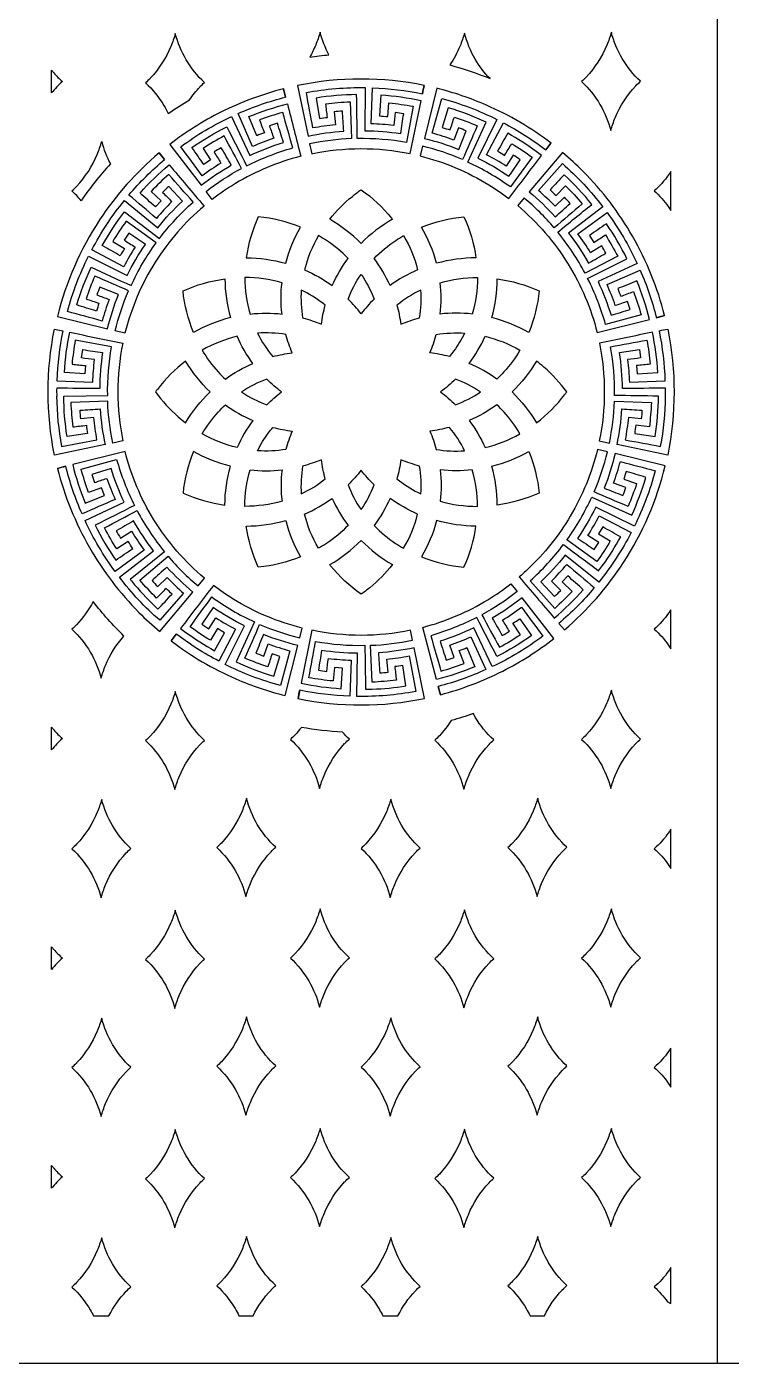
# Model space of a CAD drawing. Header units: millimetres. Extents: x -165 to 825, y -1000 to 1000.
# Drawn here: x 175 to 501, y -1000 to -381 of the extents above; entities that cross this region are included whole.
import ezdxf

# ---------------------------------------------------------------- set-up
doc = ezdxf.new("R2010")
doc.units = ezdxf.units.MM
doc.layers.add('Default', color=70, linetype='Continuous')

msp = doc.modelspace()

# ---------------------------------------------------------------- linework, layer by layer
at = {"layer": 'Default'}
msp.add_line((495, 1000), (495, -1000), dxfattribs=at)
msp.add_lwpolyline([(495, 1000), (165, 1000), (-165, 1000), (-165, -1000), (165, -1000), (495, -1000), (825, -1000), (825, 1000)], close=True, dxfattribs=at)
for points in [[(306.21, -394.89, -0.014234), (315.1, -393.79, -0.058683), (311.03, -383.35, -0.03084), (308.96, -389.3, -0.031512)], [(371.07, -398.5, -0.031384), (389.76, -404.83, -0.061302), (382.91, -395.87, -0.000219), (382.91, -395.87, -0.068795), (377.9, -383.75, -0.03084), (375.84, -389.7, -0.050726)], [(445.94, -383.35, -0.03084), (443.87, -389.3, -0.089691), (434.31, -404.09, -0.002455), (434.29, -404.11, -0.022749), (432.13, -406.18, -0.073961), (440.65, -416.76, -0.000219), (440.65, -416.76, -0.068795), (445.66, -428.88, -0.03084), (447.73, -422.93, -0.089691), (457.29, -408.14, -0.002455), (457.3, -408.13, -0.022749), (459.47, -406.06, -0.073961), (450.94, -395.47, -0.000219), (450.94, -395.47, -0.068795)], [(240.59, -420.99, -0.018766), (250.55, -414.64, -0.038408), (255.29, -408.72, -0.002455), (255.31, -408.7, -0.022749), (257.47, -406.64, -0.073961), (248.95, -396.05, -0.000219), (248.95, -396.05, -0.068795), (243.94, -383.93, -0.03084), (241.87, -389.88, -0.089691), (232.31, -404.67, -0.002455), (232.3, -404.69, -0.022749), (230.14, -406.76, -0.073961), (238.66, -417.34, -0.000219), (238.66, -417.34, -0.021536)], [(186.64, -400.92, 0.010749), (187.68, -402.19, 0.038104), (191.6, -406.15, 0.044601), (186.64, -411.43)], [(359.21, -407.97, 0.002483), (358.45, -411.83, -0.010213), (359.24, -407.97, 0.102239), (300.56, -408.03), (305.43, -431.46, -0.03619), (322.01, -429.15, -0.002051), (321.39, -419.89, 0.011958), (317.48, -420.2), (318.07, -426.2, 0.018493), (307.66, -427.69, 0.001093), (304.64, -411.28, -0.051861), (331.93, -408.98), (331.66, -428.94, -0.036169), (348.35, -430.28, -0.003758), (349.74, -421.09, 0.011645), (345.86, -420.55, -0.010409), (345.14, -426.54, 0.018672), (334.65, -425.74), (335.26, -409.07, -0.04389), (358.44, -411.86)], [(294.03, -409.55), (295.04, -413.37, -0.003305), (294.06, -409.54, 0.053242), (265.07, -420.37, 0.048715), (241.33, -435.28), (255.96, -454.21, -0.036198), (269.86, -444.88, -0.000776), (265.24, -436.82, 0.015163), (261.87, -438.81, -0.011746), (265.03, -443.95, 0.017024), (256.32, -449.85, 0.003261), (246.42, -436.42, -0.051383), (269.94, -422.41), (278.44, -440.47, -0.036124), (294.03, -434.37, -0.001753), (291.27, -425.5, 0.009322), (287.54, -426.71, -0.008204), (289.51, -432.41, 0.017618), (279.73, -436.28), (272.98, -421.03, -0.043916), (295.04, -413.38)], [(357.79, -415.05, 0.035163), (339.18, -412.54), (338.55, -422.09, -0.006684), (342.34, -422.4), (342.93, -416.1, -0.020364), (354.15, -417.63), (351.09, -434.45, 0.049962), (328.25, -432.62, -0.001925), (327.93, -412.25, 0.035145), (309.22, -413.82), (310.67, -423.28, -0.006451), (314.44, -422.77, -0.001889), (313.66, -416.48, -0.020351), (324.94, -415.55), (325.59, -432.63, 0.042761), (306.17, -435.04), (307.12, -439.6, -0.102263), (352.75, -439.57)], [(417.98, -434.7), (415.61, -437.87), (418.01, -434.72, 0.060334), (388.03, -417.1, 0.041669), (365.12, -409.31), (359.34, -432.53, -0.036065), (375.27, -437.65), (378.73, -429.03, 0.014071), (375.08, -427.61), (373, -433.28, 0.018387), (362.97, -430.1), (367.38, -414.01, -0.051758), (392.96, -423.78), (384.05, -441.64, -0.03604), (398.51, -450.09, -0.003427), (403.75, -442.42, 0.022046), (400.49, -440.25), (397.24, -445.33, 0.019775), (388.14, -440.06), (395.92, -425.3, -0.043836), (415.6, -437.87)], [(267.78, -427.09, 0.000532), (276.98, -445.25, -0.047242), (298.33, -436.91, 0.002257), (293.71, -420.46, 0.020087), (282.96, -423.99, 0.008152), (285.18, -429.92, 0.006288), (281.64, -431.29), (278.02, -422.43, -0.03517), (295.85, -416.54, 0.000672), (302.06, -440.77, 0.073095), (271.81, -453.43, 0.029081), (261.06, -460.8), (258.2, -457.11, -0.042422), (274.6, -446.44, 0.004458), (266.54, -431.37, 0.019255), (256.8, -437.15), (260.26, -442.45), (257.1, -444.56, -0.005045), (251.65, -436.69, -0.035038)], [(411.13, -438.6, 0.029395), (397.95, -430.13, 0.003693), (393.24, -438.46, -0.012668), (396.51, -440.39, -0.005351), (399.79, -434.97, -0.019949), (409.22, -441.22, -0.001601), (399.17, -455.03, 0.049386), (379.39, -443.47), (387.95, -424.99, 0.035128), (370.41, -418.28), (367.61, -427.44, -0.006371), (371.22, -428.61, -0.004443), (373.25, -422.61, -0.019969), (383.81, -426.67, -0.001974), (376.99, -442.33, 0.042683), (358.45, -436.08), (357.32, -440.62, -0.077332), (389.23, -454.07, -0.02491), (398.42, -460.4, -0.002788), (413.62, -440.47, 0.005658)], [(236.42, -439.24), (238.98, -442.27), (236.39, -439.27, 0.071733), (208.88, -470.26, 0.084867), (189.28, -514.99), (212.5, -520.77, -0.036055), (217.61, -504.83), (208.99, -501.37, 0.00604), (207.58, -505.03, -0.003062), (213.24, -507.1, 0.018513), (210.07, -517.13, 0.000501), (193.97, -512.73, -0.051401), (203.73, -487.15), (221.61, -496.05, -0.036456), (230.05, -481.6, -0.005333), (222.38, -476.35), (220.21, -479.62, -0.003068), (225.29, -482.87, 0.016967), (220.02, -491.97), (205.26, -484.19, -0.051318), (220.32, -461.33), (235.85, -473.88, -0.035991), (247.22, -461.6), (240.86, -454.82, 0.023026), (238.04, -457.54, -0.009251), (242.29, -461.81, 0.017643), (235.18, -469.56, 0.001344), (222.45, -458.77, -0.043323), (238.98, -442.28)], [(200.31, -461.39, 0.033872), (196.02, -456.85, 0.022749), (198.18, -454.78, 0.002455), (198.2, -454.76, 0.089691), (207.75, -439.97, 0.03084), (209.82, -434.02, 0.058039), (213.83, -444.35, 0.034592)], [(470.63, -514.59, 0.013634), (466.79, -515.58, -0.005783), (470.64, -514.62, 0.068444), (455.77, -477.87, 0.065191), (432.91, -447.87, 0.022359), (423.29, -439), (407.9, -457.32, -0.035818), (419.96, -468.91, -0.001942), (426.86, -462.69, 0.02544), (424.2, -459.81), (419.85, -463.99, 0.020005), (412.24, -456.73), (423.26, -444.21, -0.051853), (441.95, -464.21), (426.11, -476.36, -0.035833), (435.38, -490.29, -0.002608), (443.46, -485.7, 0.019991), (441.48, -482.32, -0.003566), (436.33, -485.46, 0.019381), (430.47, -476.73, 0.001609), (443.94, -466.88, -0.051939), (457.86, -490.46), (439.77, -498.89, -0.035928), (445.81, -514.49, -0.002101), (454.69, -511.76), (453.49, -508.03, -0.001979), (447.78, -509.98, 0.019689), (443.94, -500.19), (459.23, -493.49, -0.043825), (466.79, -515.59)], [(220.62, -522.79), (216.05, -521.65, -0.042239), (222.3, -503.12, 0.000765), (206.63, -496.3, 0.018721), (202.57, -506.86, 0.000845), (208.57, -508.88, 0.006956), (207.4, -512.5, -0.003008), (198.24, -509.7, -0.035121), (204.95, -492.16, 0.001228), (223.44, -500.72, -0.049299), (235, -480.93), (221.17, -470.89, 0.019243), (214.92, -480.32), (220.35, -483.6, 0.00959), (218.42, -486.87, -0.002117), (210.08, -482.16, -0.03512), (220.42, -466.49, 0.002143), (236.61, -478.82, -0.047305), (252.19, -462.02, 0.002538), (240.86, -449.22, 0.019515), (232.72, -457.08), (237.31, -461.45), (234.72, -464.23, -0.004304), (227.6, -457.83, -0.03518), (241.09, -444.77, 0.000438), (257.24, -463.88, 0.076739), (234.67, -489.81, 0.080108)], [(436.91, -463.1, 0.035144), (424.1, -449.38, 0.006765), (417.57, -456.37, -0.017054), (420.3, -459.01), (424.75, -454.51, -0.020454), (432.46, -462.8, -0.001595), (419.45, -473.88, 0.042384), (405.54, -460.12), (402.55, -463.68, -0.080024), (425.97, -490.78, -0.076828), (439.36, -522.49), (463.62, -516.38, 0.035108), (457.81, -498.53, 0.001303), (448.93, -502.11, -0.004637), (450.29, -505.66, -0.002182), (456.23, -503.46, -0.020459), (459.72, -514.23), (443.24, -518.77, 0.049686), (434.97, -497.41), (453.19, -488.28, 0.03538), (443.65, -472.11, 0.002624), (435.75, -477.53, -0.006949), (437.85, -480.7, 0.003283), (443.17, -477.26, -0.019224), (448.91, -487.02), (433.8, -495.02, 0.04638), (421.12, -475.94, -0.001258)], [(473.5, -465.96), (473.5, -447.83, -0.011738), (472.43, -449.45, -0.062432), (465.84, -456.82, -0.056451), (472.29, -464.14, -0.000196), (472.29, -464.14, -0.012211)], [(330, -481.17, 0.064755), (315.48, -470.01, -0.052967), (325.95, -459.37, 0), (325.95, -459.37), (325.95, -459.37, 0), (325.95, -459.37, -0.017906), (330.01, -456.27, -0.069096), (344.08, -469.46, 0), (344.08, -469.46), (344.08, -469.46, 0), (344.08, -469.46, -0.002501), (344.52, -470, 0.066253)], [(295.06, -490.38, -0.065964), (301.96, -473.59, 0.069726), (282.36, -468.83, 0.071684), (276.77, -487.85, -0.06573)], [(364.95, -490.38, 0.065367), (358.03, -473.59, -0.069615), (377.64, -468.83, -0.071702), (383.23, -487.86, 0.064793)], [(316.6, -500.72, -0.057364), (323.98, -488.14, 0.053248), (313.99, -479.86, 0), (313.99, -479.86), (313.99, -479.86, 0), (313.99, -479.86, 0.017624), (310.29, -477.58, 0.072773), (303.8, -493.43, -0.056891)], [(343.4, -500.72, 0.057376), (336.02, -488.14, -0.053148), (346.04, -479.84, 0), (346.04, -479.84), (346.04, -479.84, 0), (346.04, -479.84, -0.017422), (349.71, -477.58, -0.072779), (356.21, -493.43, 0.056164)], [(252.33, -522.39, -0.071287), (247.5, -503.14, -0.070635), (266.91, -497.62, 0.066795), (269.46, -515.56, 0.064365)], [(293.36, -513.9, -0.057925), (293.36, -499.4, 0.069454), (276.1, -496.99, 0.072648), (278.55, -513.9, -0.056237)], [(330.01, -513.76, 0.033355), (323.98, -506.99, -0.061087), (330, -495.5, -0.060819), (336.02, -506.99, 0.033246)], [(366.64, -513.9, 0.058301), (366.64, -499.4, -0.069457), (383.9, -496.99, -0.072926), (381.46, -513.9, 0.056759)], [(407.67, -522.39, 0.064207), (390.54, -515.56, 0.066846), (393.09, -497.62, -0.070735), (412.5, -503.14, -0.071233)], [(311.59, -518.6, -0.03413), (313.39, -509.8, 0.052649), (303.6, -503.43, 0), (303.6, -503.43), (303.6, -503.43, 0), (303.6, -503.43, 0.006507), (302.29, -502.79, 0.06071), (302.93, -515.69, -0.032578)], [(348.4, -518.6, -0.033654), (357.08, -515.68, 0.060253), (357.71, -502.79, 0.058569), (346.61, -509.8, -0.033133)], [(211.4, -574.38), (187.96, -579.2, -0.101132), (187.94, -520.88), (191.82, -521.68, 0.043842), (189.05, -544.86), (205.72, -545.46, -0.016296), (206.52, -534.97, 0.002818), (200.53, -534.25), (201.07, -530.37, 0.00192), (210.25, -531.76, 0.036544), (208.93, -548.45, -0.002036), (188.99, -548.2, 0.019935), (189, -551.96), (188.96, -551.97, 0.044059), (191.23, -575.2), (207.64, -572.21, -0.017517), (206.17, -561.8), (200.17, -562.38, -0.020217), (199.86, -558.48, 0.001767), (209.13, -557.86, 0.03645), (211.41, -574.44)], [(192.28, -551.92), (212.6, -551.62, -0.049316), (214.43, -529.02), (197.61, -525.97, 0.0216), (196.08, -537.18, 0.002653), (202.38, -537.78), (202.07, -541.56), (192.52, -540.94, -0.03503), (195.02, -522.33, 0.001009), (219.59, -527.36, 0.101493), (219.63, -572.69), (214.98, -573.65, -0.042504), (212.61, -554.29), (195.53, -554.92, 0.020063), (196.44, -566.2, -0.001641), (202.73, -565.43, 0.00614), (203.24, -569.19), (193.77, -570.63, -0.035251), (192.23, -551.92)], [(279.9, -536.77, -0.056902), (272.55, -524.22, 0.070898), (256.39, -530.62, 0.053022), (263.77, -540.67, 0), (263.77, -540.67), (263.77, -540.67, 0), (263.77, -540.67, 0.019966), (267.11, -544.05, -0.056104)], [(298.09, -531.86, -0.033447), (295.17, -523.38, 0.058247), (282.03, -522.75, 0.059387), (289.11, -533.6, -0.031976)], [(361.91, -531.86, 0.033446), (364.83, -523.38, -0.058291), (377.98, -522.75, -0.044625), (372.97, -530.96, 0), (372.97, -530.96), (372.97, -530.96, 0), (372.97, -530.96, -0.015431), (370.89, -533.6, 0.032044)], [(380.1, -536.77, 0.057235), (387.45, -524.22, -0.070759), (403.6, -530.61, -0.052706), (396.15, -540.73, 0), (396.15, -540.73), (396.15, -540.73, 0), (396.15, -540.73, -0.019298), (392.88, -544.05, 0.055754)], [(467.72, -551.92, -0.000747), (447.4, -551.62, 0.049673), (445.58, -529.02, -0.00097), (462.4, -525.97, -0.021852), (463.93, -537.18, -0.001945), (457.62, -537.78), (457.93, -541.56), (467.48, -540.94, 0.035224), (464.98, -522.33, -0.00121), (440.41, -527.36, -0.101493), (440.37, -572.69), (445.02, -573.64, 0.042778), (447.39, -554.29), (464.47, -554.92, -0.01792), (463.56, -566.2), (457.27, -565.43, -0.005773), (456.76, -569.19), (466.23, -570.63, 0.035156), (467.77, -551.92)], [(448.59, -574.44, 0.035617), (450.87, -557.86, 0.001786), (460.14, -558.48, -0.019449), (459.83, -562.38), (453.83, -561.8, -0.017133), (452.36, -572.21, -0.003445), (468.77, -575.2, 0.044136), (471.04, -551.97), (471, -551.96, 0.018132), (471.01, -548.2, -0.001793), (451.08, -548.45, 0.035646), (449.75, -531.76), (458.93, -530.37), (459.47, -534.25, 0.002945), (453.48, -534.97, -0.017171), (454.28, -545.46), (470.95, -544.86, 0.044097), (468.18, -521.68, -0.044343), (472.06, -520.88, -0.101129), (472.04, -579.2), (448.6, -574.38)], [(260.05, -549.99, -0.065199), (248.73, -535.69, 0.065237), (235.66, -548.78, 0), (235.66, -548.78), (235.66, -548.78, 0), (235.66, -548.78, 0.005338), (234.75, -550, 0.055677), (245.27, -561.49, 0), (245.27, -561.49), (245.27, -561.49, 0), (245.27, -561.49, 0.015732), (248.72, -564.31, -0.065921)], [(399.95, -550, -0.064961), (411.27, -564.31, 0.065318), (424.32, -551.24, 0), (424.32, -551.24), (424.32, -551.24, 0), (424.32, -551.24, 0.005487), (425.25, -549.99, 0.055609), (414.7, -538.49, 0), (414.7, -538.49), (414.7, -538.49, 0), (414.7, -538.49, 0.015573), (411.28, -535.69, -0.06614)], [(293.14, -550, -0.033946), (286.29, -544.08, 0.059149), (274.61, -549.99, 0.059076), (286.29, -555.91, -0.032998)], [(366.86, -550, -0.033104), (373.71, -555.91, 0.059534), (385.39, -550, 0.05833), (373.71, -544.08, -0.033834)], [(279.9, -563.23, 0.057442), (272.55, -575.78, -0.07087), (256.4, -569.39, -0.052613), (263.87, -559.24, 0), (263.87, -559.24), (263.87, -559.24, 0), (263.87, -559.24, -0.019113), (267.12, -555.94, 0.05606)], [(380.1, -563.23, -0.056942), (387.45, -575.78, 0.070548), (403.61, -569.38, 0.053028), (396.24, -559.33, 0), (396.24, -559.33), (396.24, -559.33, 0), (396.24, -559.33, 0.020013), (392.89, -555.94, -0.056427)], [(298.1, -568.13, 0.033147), (295.17, -576.62, -0.058261), (282.03, -577.25, -0.04448), (287.06, -568.99, 0), (287.06, -568.99), (287.06, -568.99, 0), (287.06, -568.99, -0.01508), (289.11, -566.39, 0.032621)], [(361.91, -568.14, -0.03314), (364.83, -576.62, 0.058266), (377.97, -577.25, 0.05912), (370.89, -566.39, -0.032915)], [(225.08, -639.3, 0.029896), (235.9, -650.62, 0.007958), (242.43, -643.63, -0.019238), (239.7, -640.99, -0.003747), (235.25, -645.49, -0.020844), (227.53, -637.2), (240.55, -626.13, 0.042873), (254.46, -639.88), (257.45, -636.32, -0.080022), (234.02, -609.22, -0.07683), (220.64, -577.51), (196.38, -583.62, 0.035065), (202.19, -601.47), (211.07, -597.89), (209.71, -594.34), (203.77, -596.54, -0.020151), (200.28, -585.77), (216.76, -581.23, 0.04965), (225.03, -602.59, -0.001889), (206.81, -611.72, 0.03515), (216.35, -627.89, 0.005085), (224.25, -622.47, -0.020715), (222.15, -619.31), (216.83, -622.74, -0.018754), (211.09, -612.98, -0.003368), (226.19, -604.98, 0.046348), (238.88, -624.06), (223.08, -636.9, 0.005222)], [(252.33, -577.61, 0.071286), (247.5, -596.86, 0.070621), (266.91, -602.38, -0.066831), (269.46, -584.44, -0.064367)], [(311.6, -581.4, -0.033982), (302.93, -584.31, 0.060637), (302.29, -597.21, 0.058573), (313.39, -590.2, -0.033193)], [(348.41, -581.4, -0.034137), (346.61, -590.2, 0.052646), (356.4, -596.57, 0), (356.4, -596.57), (356.4, -596.57, 0), (356.4, -596.57, 0.006498), (357.71, -597.21, 0.060186), (357.08, -584.3, -0.033181)], [(407.67, -577.61, -0.071723), (412.5, -596.86, -0.070612), (393.09, -602.38, 0.066834), (390.54, -584.44, 0.064374)], [(441.89, -630.39, 0.029468), (450.29, -617.17, 0.004588), (441.93, -612.51), (440.02, -615.79), (445.46, -619.04, -0.020644), (439.26, -628.51), (425.38, -618.54, 0.049724), (436.83, -598.69), (455.37, -607.14, 0.03499), (461.97, -589.57, 0.005044), (452.8, -586.82, -0.016325), (451.65, -590.44), (457.66, -592.43, -0.023228), (453.67, -603.02, -0.003195), (437.95, -596.29, 0.042952), (444.1, -577.72), (439.53, -576.61, -0.07429), (426.94, -607.5, -0.070138), (407.26, -632.09, -0.011918), (403.23, -635.71, -0.000538), (419.5, -654.74, 0.035212), (432.91, -641.59, 0.002981), (425.75, -635.23), (423.18, -638.03), (427.79, -642.37, -0.019819), (419.69, -650.28), (408.29, -637.55, 0.04752), (423.78, -620.66, -0.001537), (440.04, -632.9, 0.00571)], [(424.22, -660.21, 0.071787), (451.58, -629.04, 0.084834), (470.91, -584.23), (447.66, -578.58, -0.036449), (442.63, -594.55, -0.00524), (451.28, -597.96, 0.020249), (452.67, -594.29), (446.99, -592.25, 0.018102), (450.11, -582.21, 0.00115), (466.23, -586.52, -0.051203), (456.61, -612.15), (438.69, -603.35, -0.035577), (430.33, -617.85, -0.007287), (438.03, -623.05), (440.18, -619.77), (435.08, -616.55, 0.018309), (440.3, -607.42), (455.11, -615.11, -0.051274), (440.17, -638.06), (424.57, -625.59, -0.036468), (413.27, -637.94), (419.66, -644.68, 0.028068), (422.47, -641.95), (418.19, -637.7, 0.017833), (425.26, -629.91, -0.002609), (438.05, -640.63, -0.04362), (421.62, -657.22)], [(189.37, -585.41, -0.011023), (193.21, -584.42), (189.36, -585.38, 0.068445), (204.23, -622.13, 0.065191), (227.09, -652.14, 0.022357), (236.71, -661), (252.1, -642.68, -0.03608), (240.03, -631.09, -0.002056), (233.14, -637.31, 0.024997), (235.8, -640.19), (240.15, -636.01, 0.02015), (247.76, -643.27), (236.74, -655.79, -0.05149), (218.05, -635.79), (233.89, -623.64, -0.036037), (224.62, -609.71, -0.007566), (216.54, -614.3, 0.010438), (218.51, -617.68), (223.67, -614.54, 0.017439), (229.53, -623.27), (216.06, -633.12, -0.052238), (202.13, -609.54), (220.23, -601.11, -0.036179), (214.19, -585.51), (205.31, -588.24), (206.51, -591.97, -0.005387), (212.22, -590.02, 0.018551), (216.05, -599.81, 0.003772), (200.77, -606.51, -0.043788), (193.21, -584.41)], [(293.36, -586.1, 0.058315), (293.36, -600.6, -0.069438), (276.1, -603.01, -0.07314), (278.54, -586.1, 0.056237)], [(330.01, -586.24, -0.033346), (323.99, -593.01, 0.060292), (330.01, -604.5, 0.060647), (336.02, -593.01, -0.033146)], [(366.64, -586.1, -0.057923), (366.64, -600.6, 0.069462), (383.9, -603.01, 0.072747), (381.45, -586.1, -0.05624)], [(316.6, -599.28, 0.057187), (323.98, -611.86, -0.053151), (313.96, -620.16, 0), (313.96, -620.16), (313.96, -620.16, 0), (313.96, -620.16, -0.017424), (310.28, -622.42, -0.072899), (303.79, -606.57, 0.056235)], [(343.4, -599.28, -0.057181), (336.02, -611.86, 0.053252), (346.01, -620.14, 0), (346.01, -620.14), (346.01, -620.14, 0), (346.01, -620.14, 0.017634), (349.72, -622.42, 0.073265), (356.21, -606.57, -0.056709)], [(282.37, -631.16, -0.071715), (276.77, -612.14, 0.064657), (295.06, -609.62, 0.065555), (301.96, -626.41, -0.068961)], [(377.63, -631.17, 0.071703), (383.23, -612.15, -0.065782), (364.95, -609.62, -0.065645), (358.03, -626.41, 0.069711)], [(330.01, -618.83, 0.064645), (344.52, -629.99, -0.052817), (334.01, -640.67, 0), (334.01, -640.67), (334.01, -640.67, 0), (334.01, -640.67, -0.017542), (330, -643.73, -0.068954), (315.9, -630.51, 0), (315.9, -630.51), (315.9, -630.51, 0), (315.9, -630.51, -0.002366), (315.48, -629.99, 0.065823)], [(248.87, -661.4, 0.029132), (262.05, -669.87), (266.76, -661.54, -0.007654), (263.49, -659.61), (260.21, -665.03, -0.024751), (250.78, -658.78, -0.000793), (260.83, -644.97, 0.049419), (280.61, -656.52), (272.05, -675.01, 0.035066), (289.59, -681.72), (292.39, -672.57, -0.006616), (288.78, -671.39, 0.005056), (286.75, -677.4, -0.018155), (276.19, -673.33, 0.002435), (283.01, -657.67, 0.042689), (301.55, -663.92), (302.68, -659.38, -0.077333), (270.76, -645.93, -0.024909), (261.58, -639.6, -0.00047), (246.38, -659.53, 0.006351)], [(392.89, -672.56, 0.000762), (383.6, -654.46, -0.047287), (362.3, -662.91, 0.003058), (367.01, -679.34, 0.019321), (377.74, -675.75), (375.48, -669.83, 0.01505), (379.02, -668.44), (382.68, -677.28, -0.035173), (364.89, -683.26), (358.54, -659.07, 0.073113), (388.73, -646.24, 0.029066), (399.43, -638.82), (402.31, -642.49, -0.042547), (385.97, -653.25, 0.002575), (394.12, -668.27, 0.019681), (403.82, -662.44), (400.34, -657.16, 0.02162), (403.48, -655.03), (408.98, -662.87, -0.035499)], [(220.1, -663.06, -0.034035), (205.84, -647.1, -0.066837), (198.2, -657.82, -0.002455), (198.18, -657.83, -0.022749), (196.02, -659.9, -0.073961), (204.54, -670.49, -0.000219), (204.54, -670.49, -0.068795), (209.55, -682.61, -0.03084), (211.62, -676.66, -0.081522)], [(242.01, -665.3), (244.37, -662.17), (244.37, -662.16), (241.99, -665.28, 0.060334), (271.97, -682.9, 0.041669), (294.88, -690.69), (300.66, -667.47, -0.035804), (284.73, -662.35, -0.001564), (281.27, -670.97, 0.010599), (284.92, -672.39), (287, -666.72, 0.020319), (297.02, -669.9), (292.62, -685.99, -0.05213), (267.04, -676.23), (275.94, -658.36, -0.036691), (261.49, -649.91), (256.24, -657.58), (259.51, -659.75), (262.76, -654.67, 0.018401), (271.86, -659.94), (264.08, -674.7, -0.043716), (244.4, -662.13)], [(366.75, -690.25), (365.72, -686.42), (366.72, -690.26, 0.053197), (395.61, -679.29, 0.048803), (419.3, -664.23), (404.56, -645.38, -0.036222), (390.72, -654.78, -0.008531), (395.38, -662.82, 0.011367), (398.75, -660.81, -0.005959), (395.56, -655.69, 0.017877), (404.24, -649.74, 0.001771), (414.21, -663.12, -0.051167), (390.76, -677.26), (382.16, -659.25, -0.03565), (366.61, -665.44, -0.001595), (369.42, -674.28), (373.14, -673.05), (371.14, -667.36, 0.019638), (380.9, -663.43), (387.74, -678.65, -0.04372), (365.71, -686.42)], [(473.5, -669.02), (473.5, -650.89, -0.011738), (472.43, -652.51, -0.062432), (465.84, -659.88, -0.056451), (472.29, -667.19, -0.000196), (472.29, -667.2, -0.012211)], [(335.18, -687.68, 0.029127), (350.78, -686.18), (349.32, -676.72, -0.006542), (345.56, -677.23, -0.005194), (346.34, -683.52, -0.018701), (335.06, -684.44), (334.41, -667.37, 0.042708), (353.82, -664.96), (352.88, -660.4, -0.102263), (307.25, -660.43), (302.21, -684.95, 0.034946), (320.82, -687.46), (321.45, -677.91), (317.66, -677.6), (317.07, -683.9, -0.022603), (305.85, -682.37, -0.002513), (308.91, -665.56, 0.049976), (331.75, -667.38, -0.001736), (332.07, -687.75, 0.006189)], [(300.79, -692.04, 0.013206), (301.55, -688.18, -0.002569), (300.76, -692.03, 0.102239), (359.43, -691.97), (354.57, -668.54, -0.036069), (337.99, -670.85, -0.001814), (338.61, -680.11, 0.018917), (342.52, -679.8), (341.93, -673.8, 0.017378), (352.34, -672.31), (355.36, -688.72, -0.052705), (328.07, -691.02), (328.34, -671.06, -0.035974), (311.65, -669.72, -0.003201), (310.26, -678.9, 0.004002), (314.14, -679.44, -0.012335), (314.86, -673.46, 0.017562), (325.35, -674.26), (324.74, -690.93, -0.043791), (301.55, -688.14)], [(243.94, -688.71, -0.03084), (241.87, -694.66, -0.089691), (232.31, -709.45, -0.002455), (232.3, -709.46, -0.022749), (230.14, -711.53, -0.073961), (238.66, -722.12, -0.000219), (238.66, -722.12, -0.068795), (243.67, -734.24, -0.03084), (245.74, -728.29, -0.089691), (255.29, -713.5, -0.002455), (255.31, -713.48, -0.022749), (257.47, -711.41, -0.073961), (248.95, -700.83, -0.000219), (248.95, -700.83, -0.068795)], [(445.94, -688.13, -0.03084), (443.87, -694.08, -0.089691), (434.31, -708.87, -0.002455), (434.29, -708.88, -0.022749), (432.13, -710.95, -0.073961), (440.65, -721.54, -0.000219), (440.65, -721.54, -0.068795), (445.66, -733.66, -0.03084), (447.73, -727.71, -0.089691), (457.29, -712.92, -0.002455), (457.3, -712.9, -0.022749), (459.47, -710.83, -0.073961), (450.94, -700.25, -0.000219), (450.94, -700.25, -0.068795)], [(382.01, -699.03, -0.017054), (371.76, -702.23, -0.045183), (366.28, -709.27, -0.002455), (366.26, -709.28, -0.022749), (364.1, -711.35, -0.073961), (372.62, -721.94, -0.000219), (372.62, -721.94, -0.068795), (377.63, -734.05, -0.03084), (379.7, -728.1, -0.089691), (389.26, -713.31, -0.002455), (389.27, -713.3, -0.022749), (391.43, -711.23, -0.073961), (382.91, -700.64, -0.000219), (382.91, -700.64, -0.009627)], [(186.64, -705.32, 0.010749), (187.68, -706.58, 0.038104), (191.6, -710.54, 0.044601), (186.64, -715.83)], [(321.4, -707.61, -0.030457), (302.37, -705.39, -0.023097), (299.4, -708.87, -0.002455), (299.39, -708.88, -0.022749), (297.23, -710.95, -0.073961), (305.75, -721.54, -0.000219), (305.75, -721.54, -0.068795), (310.76, -733.66, -0.03084), (312.82, -727.71, -0.089691), (322.38, -712.92, -0.002455), (322.4, -712.9, -0.022749), (324.56, -710.83, -0.024457)], [(209.82, -738.8, -0.03084), (207.75, -744.75, -0.089691), (198.2, -759.54, -0.002455), (198.18, -759.55, -0.022749), (196.02, -761.62, -0.073961), (204.54, -772.21, -0.000219), (204.54, -772.21, -0.068795), (209.55, -784.33, -0.03084), (211.62, -778.38, -0.089691), (221.18, -763.59, -0.002455), (221.19, -763.57, -0.022749), (223.35, -761.5, -0.073961), (214.83, -750.92, -0.000219), (214.83, -750.92, -0.068795)], [(276.91, -738.22, -0.03084), (274.84, -744.17, -0.089691), (265.28, -758.96, -0.002455), (265.27, -758.97, -0.022749), (263.11, -761.04, -0.073961), (271.63, -771.63, -0.000219), (271.63, -771.63, -0.068795), (276.64, -783.75, -0.03084), (278.71, -777.8, -0.089691), (288.27, -763.01, -0.002455), (288.28, -762.99, -0.022749), (290.44, -760.92, -0.073961), (281.92, -750.34, -0.000219), (281.92, -750.34, -0.068795)], [(343.79, -738.62, -0.03084), (341.72, -744.57, -0.089691), (332.16, -759.36, -0.002455), (332.14, -759.37, -0.022749), (329.98, -761.44, -0.073961), (338.5, -772.03, -0.000219), (338.5, -772.03, -0.068795), (343.51, -784.14, -0.03084), (345.58, -778.19, -0.089691), (355.14, -763.4, -0.002455), (355.15, -763.39, -0.022749), (357.32, -761.32, -0.073961), (348.79, -750.73, -0.000219), (348.79, -750.73, -0.068795)], [(411.82, -738.22, -0.03084), (409.75, -744.17, -0.089691), (400.19, -758.96, -0.002455), (400.18, -758.97, -0.022749), (398.01, -761.04, -0.073961), (406.53, -771.63, -0.000219), (406.53, -771.63, -0.068795), (411.54, -783.75, -0.03084), (413.61, -777.8, -0.089691), (423.17, -763.01, -0.002455), (423.18, -762.99, -0.022749), (425.35, -760.92, -0.073961), (416.83, -750.34, -0.000219), (416.83, -750.34, -0.068795)], [(473.5, -770.74), (473.5, -752.61, -0.011738), (472.43, -754.23, -0.062432), (465.84, -761.6, -0.056451), (472.29, -768.91, -0.000196), (472.29, -768.92, -0.012211)], [(243.94, -790.05, -0.03084), (241.87, -796, -0.089691), (232.31, -810.79, -0.002455), (232.3, -810.8, -0.022749), (230.14, -812.87, -0.073961), (238.66, -823.46, -0.000219), (238.66, -823.46, -0.068795), (243.67, -835.57, -0.03084), (245.74, -829.63, -0.089691), (255.29, -814.83, -0.002455), (255.31, -814.82, -0.022749), (257.47, -812.75, -0.073961), (248.95, -802.17, -0.000219), (248.95, -802.16, -0.068795)], [(311.03, -789.47, -0.03084), (308.96, -795.42, -0.089691), (299.4, -810.21, -0.002455), (299.39, -810.22, -0.022749), (297.23, -812.29, -0.073961), (305.75, -822.88, -0.000219), (305.75, -822.88, -0.068795), (310.76, -835, -0.03084), (312.82, -829.05, -0.089691), (322.38, -814.26, -0.002455), (322.4, -814.24, -0.022749), (324.56, -812.17, -0.073961), (316.04, -801.59, -0.000219), (316.04, -801.59, -0.068795)], [(377.9, -789.87, -0.03084), (375.84, -795.81, -0.089691), (366.28, -810.61, -0.002455), (366.26, -810.62, -0.022749), (364.1, -812.69, -0.073961), (372.62, -823.27, -0.000219), (372.62, -823.28, -0.068795), (377.63, -835.39, -0.03084), (379.7, -829.44, -0.089691), (389.26, -814.65, -0.002455), (389.27, -814.64, -0.022749), (391.43, -812.57, -0.073961), (382.91, -801.98, -0.000219), (382.91, -801.98, -0.068795)], [(445.94, -789.47, -0.03084), (443.87, -795.42, -0.089691), (434.31, -810.21, -0.002455), (434.29, -810.22, -0.022749), (432.13, -812.29, -0.073961), (440.65, -822.88, -0.000219), (440.65, -822.88, -0.068795), (445.66, -835, -0.03084), (447.73, -829.05, -0.089691), (457.29, -814.26, -0.002455), (457.3, -814.24, -0.022749), (459.47, -812.17, -0.073961), (450.94, -801.59, -0.000219), (450.94, -801.59, -0.068795)], [(186.64, -807.04, 0.010749), (187.68, -808.3, 0.038104), (191.6, -812.26, 0.044601), (186.64, -817.55)], [(209.82, -840.14, -0.03084), (207.75, -846.09, -0.089691), (198.2, -860.88, -0.002455), (198.18, -860.89, -0.022749), (196.02, -862.96, -0.073961), (204.54, -873.55, -0.000219), (204.54, -873.55, -0.068795), (209.55, -885.67, -0.03084), (211.62, -879.72, -0.089691), (221.18, -864.93, -0.002455), (221.19, -864.91, -0.022749), (223.35, -862.84, -0.073961), (214.83, -852.26, -0.000219), (214.83, -852.25, -0.068795)], [(276.91, -839.56, -0.03084), (274.84, -845.51, -0.089691), (265.28, -860.3, -0.002455), (265.27, -860.31, -0.022749), (263.11, -862.38, -0.073961), (271.63, -872.97, -0.000219), (271.63, -872.97, -0.068795), (276.64, -885.09, -0.03084), (278.71, -879.14, -0.089691), (288.27, -864.35, -0.002455), (288.28, -864.33, -0.022749), (290.44, -862.26, -0.073961), (281.92, -851.68, -0.000219), (281.92, -851.68, -0.068795)], [(343.79, -839.96, -0.03084), (341.72, -845.9, -0.089691), (332.16, -860.7, -0.002455), (332.14, -860.71, -0.022749), (329.98, -862.78, -0.073961), (338.5, -873.36, -0.000219), (338.5, -873.37, -0.068795), (343.51, -885.48, -0.03084), (345.58, -879.53, -0.089691), (355.14, -864.74, -0.002455), (355.15, -864.73, -0.022749), (357.32, -862.66, -0.073961), (348.79, -852.07, -0.000219), (348.79, -852.07, -0.068795)], [(411.82, -839.56, -0.03084), (409.75, -845.51, -0.089691), (400.19, -860.3, -0.002455), (400.18, -860.31, -0.022749), (398.01, -862.38, -0.073961), (406.53, -872.97, -0.000219), (406.53, -872.97, -0.068795), (411.54, -885.09, -0.03084), (413.61, -879.14, -0.089691), (423.17, -864.35, -0.002455), (423.18, -864.33, -0.022749), (425.35, -862.26, -0.073961), (416.83, -851.68, -0.000219), (416.83, -851.68, -0.068795)], [(473.5, -872.08), (473.5, -853.95, -0.011738), (472.43, -855.57, -0.062432), (465.84, -862.94, -0.056451), (472.29, -870.25, -0.000196), (472.29, -870.25, -0.012211)], [(311.03, -891.19, -0.03084), (308.96, -897.14, -0.089691), (299.4, -911.93, -0.002455), (299.39, -911.94, -0.022749), (297.23, -914.01, -0.073961), (305.75, -924.6, -0.000219), (305.75, -924.6, -0.068795), (310.76, -936.71, -0.03084), (312.82, -930.77, -0.089691), (322.38, -915.97, -0.002455), (322.4, -915.96, -0.022749), (324.56, -913.89, -0.073961), (316.04, -903.31, -0.000219), (316.04, -903.3, -0.068795)], [(377.9, -891.58, -0.03084), (375.84, -897.53, -0.089691), (366.28, -912.32, -0.002455), (366.26, -912.34, -0.022749), (364.1, -914.41, -0.073961), (372.62, -924.99, -0.000219), (372.62, -924.99, -0.068795), (377.63, -937.11, -0.03084), (379.7, -931.16, -0.089691), (389.26, -916.37, -0.002455), (389.27, -916.36, -0.022749), (391.43, -914.29, -0.073961), (382.91, -903.7, -0.000219), (382.91, -903.7, -0.068795)], [(445.94, -891.19, -0.03084), (443.87, -897.14, -0.089691), (434.31, -911.93, -0.002455), (434.29, -911.94, -0.022749), (432.13, -914.01, -0.073961), (440.65, -924.6, -0.000219), (440.65, -924.6, -0.068795), (445.66, -936.71, -0.03084), (447.73, -930.77, -0.089691), (457.29, -915.97, -0.002455), (457.3, -915.96, -0.022749), (459.47, -913.89, -0.073961), (450.94, -903.31, -0.000219), (450.94, -903.3, -0.068795)], [(243.94, -891.77, -0.03084), (241.87, -897.72, -0.089691), (232.31, -912.51, -0.002455), (232.3, -912.52, -0.022749), (230.14, -914.59, -0.073961), (238.66, -925.18, -0.000219), (238.66, -925.18, -0.068795), (243.67, -937.29, -0.03084), (245.74, -931.35, -0.089691), (255.29, -916.55, -0.002455), (255.31, -916.54, -0.022749), (257.47, -914.47, -0.073961), (248.95, -903.89, -0.000219), (248.95, -903.88, -0.068795)], [(186.64, -908.38, 0.010749), (187.68, -909.64, 0.038104), (191.6, -913.6, 0.044601), (186.64, -918.89)], [(206.02, -978), (213.21, -978, -0.070442), (221.18, -966.64, -0.002455), (221.19, -966.63, -0.022749), (223.35, -964.56, -0.073961), (214.83, -953.98, -0.000219), (214.83, -953.97, -0.068795), (209.82, -941.86, -0.03084), (207.75, -947.81, -0.089691), (198.2, -962.6, -0.002455), (198.18, -962.61, -0.022749), (196.02, -964.68, -0.073961), (204.54, -975.27, -0.000219), (204.54, -975.27, -0.016235)], [(280, -978, -0.073732), (288.27, -966.06, -0.002455), (288.28, -966.05, -0.022749), (290.44, -963.98, -0.073961), (281.92, -953.4, -0.000219), (281.92, -953.39, -0.068795), (276.91, -941.28, -0.03084), (274.84, -947.23, -0.089691), (265.28, -962.02, -0.002455), (265.27, -962.03, -0.022749), (263.11, -964.1, -0.073961), (271.63, -974.69, -0.000219), (271.63, -974.69, -0.019608), (273.4, -978)], [(347.07, -978, -0.071483), (355.14, -966.46, -0.002455), (355.15, -966.45, -0.022749), (357.32, -964.38, -0.073961), (348.79, -953.79, -0.000219), (348.79, -953.79, -0.068795), (343.79, -941.67, -0.03084), (341.72, -947.62, -0.089691), (332.16, -962.41, -0.002455), (332.14, -962.43, -0.022749), (329.98, -964.5, -0.073961), (338.5, -975.08, -0.000219), (338.5, -975.08, -0.017303), (340.07, -978)], [(414.91, -978, -0.073732), (423.17, -966.06, -0.002455), (423.18, -966.05, -0.022749), (425.35, -963.98, -0.073961), (416.83, -953.4, -0.000219), (416.83, -953.39, -0.068795), (411.82, -941.28, -0.03084), (409.75, -947.23, -0.089691), (400.19, -962.02, -0.002455), (400.18, -962.03, -0.022749), (398.01, -964.1, -0.073961), (406.53, -974.69, -0.000219), (406.53, -974.69, -0.019608), (408.3, -978)], [(473.5, -972.29), (473.5, -955.67, -0.011738), (472.43, -957.29, -0.062432), (465.84, -964.65, -0.053236), (471.97, -971.52, -0.016952)]]:
    msp.add_lwpolyline(points, format="xyb", close=True, dxfattribs=at)

doc.saveas('drawing.dxf')
